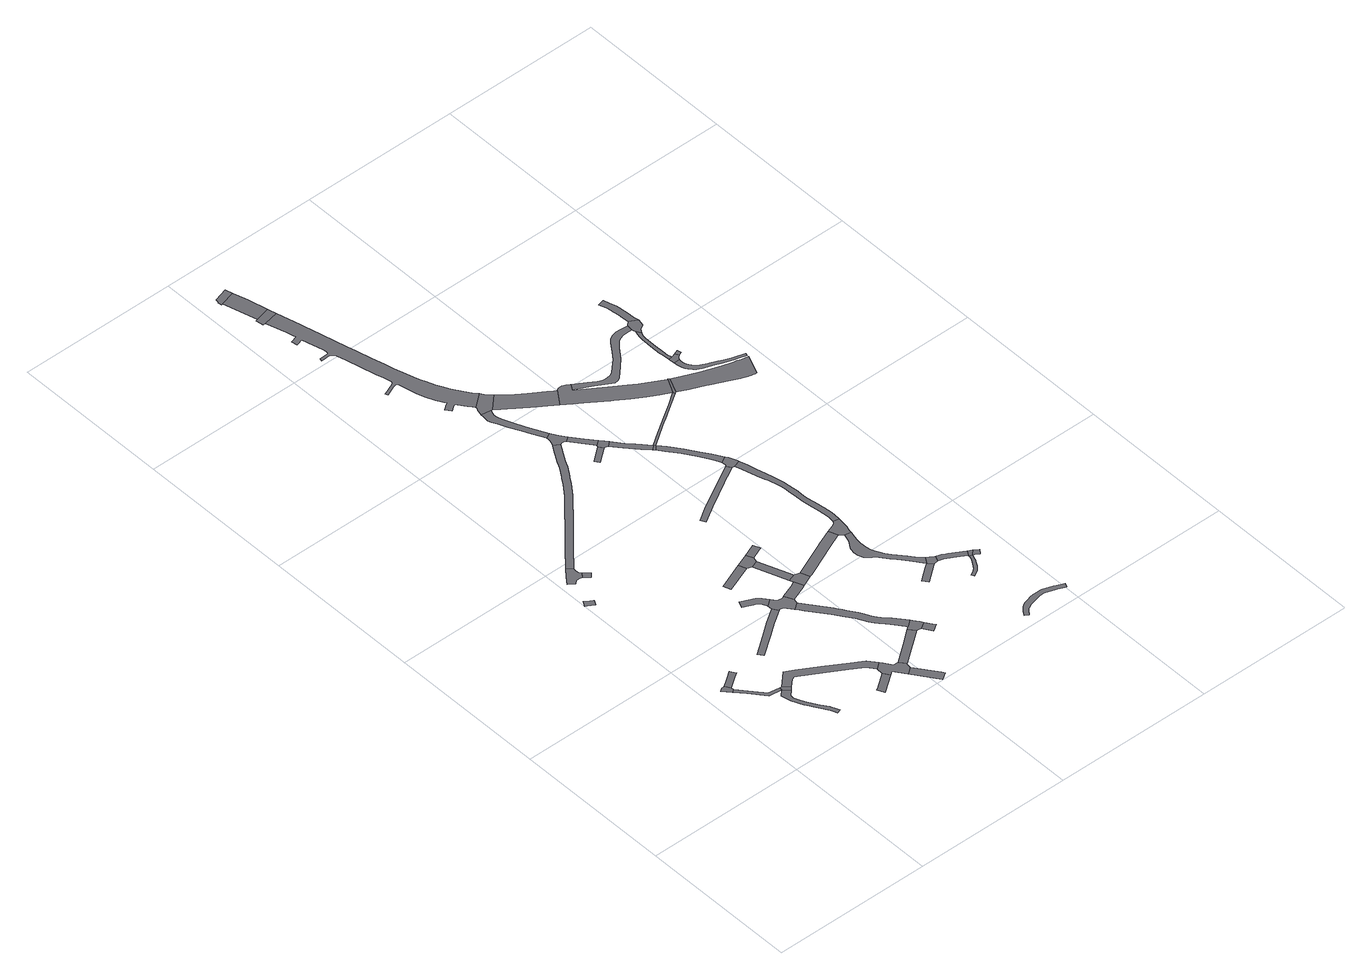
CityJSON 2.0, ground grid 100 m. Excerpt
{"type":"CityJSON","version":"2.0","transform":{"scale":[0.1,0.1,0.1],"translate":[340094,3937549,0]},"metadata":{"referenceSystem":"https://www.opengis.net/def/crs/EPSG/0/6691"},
"CityObjects":{
"road1":{"type":"Road","geometry":[{"type":"MultiSurface","lod":"1","boundaries":[[[0,1,2,3,4,5]]]}]},
"road2":{"type":"Road","geometry":[{"type":"MultiSurface","lod":"1","boundaries":[[[6,7,8,9,10,11,3,2]]]}]},
"road3":{"type":"Road","attributes":{"RoadStructureAttribute.sectionType":"1"},"geometry":[{"type":"MultiSurface","lod":"1","boundaries":[[[12,13,14,15,16,17,1,0]]]}]},
"road4":{"type":"Road","attributes":{"RoadStructureAttribute.sectionType":"1"},"geometry":[{"type":"MultiSurface","lod":"1","boundaries":[[[18,19,20,21,22,23,24,25,26,27,28,29,30,31,32,33,34,35,36,37,38,39,40,41,42,14]]]}]},
"road5":{"type":"Road","geometry":[{"type":"MultiSurface","lod":"1","boundaries":[[[42,43,44,45,15,14]]]}]},
"road6":{"type":"Road","geometry":[{"type":"MultiSurface","lod":"1","boundaries":[[[46,47,48,49,50,51,52]]]}]},
"road7":{"type":"Road","geometry":[{"type":"MultiSurface","lod":"1","boundaries":[[[53,54,55,56,57,58,59,60,61,62,63,64]]]}]},
"road8":{"type":"Road","geometry":[{"type":"MultiSurface","lod":"1","boundaries":[[[55,65,66,56]]]}]},
"road9":{"type":"Road","attributes":{"RoadStructureAttribute.sectionType":"1"},"geometry":[{"type":"MultiSurface","lod":"1","boundaries":[[[67,68,69,70,71,72,73,44,43,74,75,76,77,78,79,80]]]}]},
"road10":{"type":"Road","geometry":[{"type":"MultiSurface","lod":"1","boundaries":[[[81,82,83,84,85]]]}]},
"road11":{"type":"Road","attributes":{"RoadStructureAttribute.sectionType":"1"},"geometry":[{"type":"MultiSurface","lod":"1","boundaries":[[[86,87,88,89,90,91,92,93,94,95,96]]]}]},
"road12":{"type":"Road","geometry":[{"type":"MultiSurface","lod":"1","boundaries":[[[97,98,67,80,81,85,99,100,101,102,103,104,105]]]}]},
"road13":{"type":"Road","geometry":[{"type":"MultiSurface","lod":"1","boundaries":[[[106,107,108,109,110,111,112,113,114,115,116]]]}]},
"road14":{"type":"Road","attributes":{"RoadStructureAttribute.sectionType":"1"},"geometry":[{"type":"MultiSurface","lod":"1","boundaries":[[[101,117,118,119,102]]]}]},
"road15":{"type":"Road","geometry":[{"type":"MultiSurface","lod":"1","boundaries":[[[120,121,106,116,96,95,122,123,124,125,126,127]]]}]},
"road16":{"type":"Road","attributes":{"RoadStructureAttribute.sectionType":"1"},"geometry":[{"type":"MultiSurface","lod":"1","boundaries":[[[128,129,130,131,132,133,134,135,136,137,138,139,140,141,142,143,144,145,146,147,148,149,150,151,152,61,60]]]}]},
"road17":{"type":"Road","attributes":{"RoadStructureAttribute.sectionType":"1"},"geometry":[{"type":"MultiSurface","lod":"1","boundaries":[[[153,154,155,156]]]}]},
"road18":{"type":"Road","attributes":{"RoadStructureAttribute.sectionType":"1"},"geometry":[{"type":"MultiSurface","lod":"1","boundaries":[[[104,157,158,159,160,105]]]}]},
"road19":{"type":"Road","attributes":{"RoadStructureAttribute.sectionType":"1"},"geometry":[{"type":"MultiSurface","lod":"1","boundaries":[[[126,161,162,163,164,165,166,127]]]}]},
"road20":{"type":"Road","attributes":{"RoadStructureAttribute.sectionType":"1"},"geometry":[{"type":"MultiSurface","lod":"1","boundaries":[[[167,168,169,170,171,172,173,174,175,176,177,178,179,180,181,182,183,184,185,186,187,188,189,190,191,192,193,194,195,125,124]]]}]},
"road21":{"type":"Road","geometry":[{"type":"MultiSurface","lod":"1","boundaries":[[[155,196,197,198,199,156]]]}]},
"road22":{"type":"Road","attributes":{"RoadStructureAttribute.sectionType":"1"},"geometry":[{"type":"MultiSurface","lod":"1","boundaries":[[[197,196,200,201,202]]]}]},
"road23":{"type":"Road","geometry":[{"type":"MultiSurface","lod":"1","boundaries":[[[201,164,163,203,204,202]]]}]},
"road24":{"type":"Road","geometry":[{"type":"MultiSurface","lod":"1","boundaries":[[[205,206,207,208,182,181,158,157]]]}]},
"road25":{"type":"Road","geometry":[{"type":"MultiSurface","lod":"1","boundaries":[[[209,210,211,206,205]]]}]},
"road26":{"type":"Road","geometry":[{"type":"MultiSurface","lod":"1","boundaries":[[[212,213,199,198]]]}]},
"road27":{"type":"Road","attributes":{"RoadStructureAttribute.sectionType":"1"},"geometry":[{"type":"MultiSurface","lod":"1","boundaries":[[[214,215,216,217,204,203,218,219,220,221,222]]]}]},
"road28":{"type":"Road","attributes":{"RoadStructureAttribute.sectionType":"1"},"geometry":[{"type":"MultiSurface","lod":"1","boundaries":[[[223,224,225,226,227,228,229,230,231,232,233,234,235,236,237,238,239,240]]]}]},
"road29":{"type":"Road","geometry":[{"type":"MultiSurface","lod":"1","boundaries":[[[241,242,243,244,245,246]]]}]},
"road30":{"type":"Road","geometry":[{"type":"MultiSurface","lod":"1","boundaries":[[[139,247,248,249,250,251,252,253,240,239,254,255,256,140]]]}]},
"road31":{"type":"Road","attributes":{"function":"2","RoadStructureAttribute.sectionType":"1"},"geometry":[{"type":"MultiSurface","lod":"1","boundaries":[[[241,257,258,259,260,242]]]}]},
"road32":{"type":"Road","attributes":{"function":"2","RoadStructureAttribute.sectionType":"1"},"geometry":[{"type":"MultiSurface","lod":"1","boundaries":[[[245,261,262,263,264,265,266,267,268,269,270,271,272,273,274,275,276,277,278,279,280,281,282,283,284,285,286,287,288,289,290,291,292,293,294,295,296,297,298,299,300,301,302,303,304,305,306,307,308,309,310,311,312,313,314,315,316,317,318,319,320,321,322,323,324,325,326,327,328,329,330,331,332,333,334,335,336,246]]]}]},
"road33":{"type":"Road","geometry":[{"type":"MultiSurface","lod":"1","boundaries":[[[259,337,338,339,340,341,260]]]}]},
"road34":{"type":"Road","geometry":[{"type":"MultiSurface","lod":"1","boundaries":[[[342,343,344,345,346]]]}]},
"road35":{"type":"Road","geometry":[{"type":"MultiSurface","lod":"1","boundaries":[[[230,347,348,349,316,315,350,351,352,231]]]}]},
"road36":{"type":"Road","attributes":{"RoadStructureAttribute.sectionType":"1"},"geometry":[{"type":"MultiSurface","lod":"1","boundaries":[[[353,354,355,356,251,250,357,358]]]}]},
"road37":{"type":"Road","attributes":{"RoadStructureAttribute.sectionType":"1"},"geometry":[{"type":"MultiSurface","lod":"1","boundaries":[[[359,360,361,362,363,364,365,366,367,368,369]]]}]},
"road38":{"type":"Road","geometry":[{"type":"MultiSurface","lod":"1","boundaries":[[[370,371,372,353,358,373,346,345,374,375,376]]]}]},
"road39":{"type":"Road","attributes":{"RoadStructureAttribute.sectionType":"1"},"geometry":[{"type":"MultiSurface","lod":"1","boundaries":[[[377,378,379,380,381,382]]]}]},
"road40":{"type":"Road","attributes":{"RoadStructureAttribute.sectionType":"1"},"geometry":[{"type":"MultiSurface","lod":"1","boundaries":[[[383,384,385,370,376,386,387,388,389]]]}]},
"road41":{"type":"Road","geometry":[{"type":"MultiSurface","lod":"1","boundaries":[[[347,390,391,392,393,394,395,396,397,398,399,400,401,402,348]]]}]},
"road42":{"type":"Road","attributes":{"RoadStructureAttribute.sectionType":"1"},"geometry":[{"type":"MultiSurface","lod":"1","boundaries":[[[403,404,405,406,407,408,409,410,411,412,413,414,415,416,417,418,419,377,420,421,422,423,424,425,426,427,428,429,430,431,432,433,434]]]}]},
"road43":{"type":"Road","geometry":[{"type":"MultiSurface","lod":"1","boundaries":[[[435,436,437,438,439,440,441,442,214,222,403,434]]]}]},
"road44":{"type":"Road","geometry":[{"type":"MultiSurface","lod":"1","boundaries":[[[388,443,444,389]]]}]},
"road45":{"type":"Road","geometry":[{"type":"MultiSurface","lod":"1","boundaries":[[[445,420,377,382,446,447]]]}]},
"road46":{"type":"Road","attributes":{"RoadStructureAttribute.sectionType":"1"},"geometry":[{"type":"MultiSurface","lod":"1","boundaries":[[[443,448,449,450,451,452,453,454,455,456,457,458,459,460,461,462,444]]]}]},
"road47":{"type":"Road","attributes":{"RoadStructureAttribute.sectionType":"1"},"geometry":[{"type":"MultiSurface","lod":"1","boundaries":[[[438,463,464,465,466,467,468,469,470,471,472,473,474,475,476,477,478,479,480,481,482,483,484,485,486,487,488,489,490,491,492,493,494,495,439]]]}]},
"road48":{"type":"Road","attributes":{"RoadStructureAttribute.sectionType":"1"},"geometry":[{"type":"MultiSurface","lod":"1","boundaries":[[[496,497,498,499,500,501,502,503,504,505,506,507,508,509,510,511,512,513,514,515,516,517,518,519,520,521,522,523,524,525,526,527,528]]]}]},
"road49":{"type":"Road","attributes":{"RoadStructureAttribute.sectionType":"1"},"geometry":[{"type":"MultiSurface","lod":"1","boundaries":[[[529,530,531,532,533,534,535,536,537,538,539,540,541,542,543,544,545,546]]]}]},
"road50":{"type":"Road","attributes":{"RoadStructureAttribute.sectionType":"1"},"geometry":[{"type":"MultiSurface","lod":"1","boundaries":[[[446,547,548,549,550,551,552,553,554,555,556,557,447]]]}]},
"road51":{"type":"Road","geometry":[{"type":"MultiSurface","lod":"1","boundaries":[[[479,558,559,455,454,560,561,369,368,562,480]]]}]},
"road52":{"type":"Road","geometry":[{"type":"MultiSurface","lod":"1","boundaries":[[[563,552,551,564,546,545,565]]]}]},
"road53":{"type":"Road","attributes":{"RoadStructureAttribute.sectionType":"1"},"geometry":[{"type":"MultiSurface","lod":"1","boundaries":[[[566,567,568,569,563,565]]]}]},
"road54":{"type":"Road","attributes":{"RoadStructureAttribute.sectionType":"1"},"geometry":[{"type":"MultiSurface","lod":"1","boundaries":[[[570,571,572,573,574,575,576,577,578,579,389,444]]]}]},
"road55":{"type":"Road","attributes":{"function":"2","RoadStructureAttribute.sectionType":"1"},"geometry":[{"type":"MultiSurface","lod":"1","boundaries":[[[580,581,582,395,394,583,584,585,586,587,588,589,575,590,591,592,593,594,595,596,597,598,599,600,601,602]]]}]},
"road56":{"type":"Road","attributes":{"RoadStructureAttribute.sectionType":"1"},"geometry":[{"type":"MultiSurface","lod":"1","boundaries":[[[601,603,604,605,606,607,608,609,610,611,612,613,614,615,616,617,618,619,620,621,622,623,624,625,626,627,628,629,630,631,632,633,634,635,636,637,602]]]}]},
"road57":{"type":"Road","geometry":[{"type":"MultiSurface","lod":"1","boundaries":[[[638,590,575,574,639,640]]]}]},
"road58":{"type":"Road","attributes":{"function":"2","RoadStructureAttribute.sectionType":"1"},"geometry":[{"type":"MultiSurface","lod":"1","boundaries":[[[641,642,643,644,645,646,647,648,640,639,649,650,651,652,653,654,655,656,657,658,659,660,661]]]}]},
"road59":{"type":"Road","geometry":[{"type":"MultiSurface","lod":"1","boundaries":[[[662,663,664,665,666,667,668,669,670]]]}]},
"road60":{"type":"Road","attributes":{"RoadStructureAttribute.sectionType":"1"},"geometry":[{"type":"MultiSurface","lod":"1","boundaries":[[[671,672,673,674,675,676,677,662,670,678,679,680,681,682,683,684,685]]]}]},
"road61":{"type":"Road","geometry":[{"type":"MultiSurface","lod":"1","boundaries":[[[686,687,668,667]]]}]},
"road62":{"type":"Road","attributes":{"RoadStructureAttribute.sectionType":"1"},"geometry":[{"type":"MultiSurface","lod":"1","boundaries":[[[688,689,690,691,692,693,694,695,696,697,698,699,700,701,702,703,665,664,704,705,706,707,708,709,710,711,712,713,714,715,716,717,718]]]}]},
"road63":{"type":"Road","geometry":[{"type":"MultiSurface","lod":"1","boundaries":[[[719,720,619,618,685,684,721,722]]]}]},
"road64":{"type":"Road","attributes":{"RoadStructureAttribute.sectionType":"1"},"geometry":[{"type":"MultiSurface","lod":"1","boundaries":[[[719,723,724,725,726,727,728,729,730,731,732,733,734,735,736,737,720]]]}]}
},
"vertices":[
[146,672,0],[163,687,0],[164,701,0],[145,736,0],[124,734,0],[105,718,0],
[213,736,0],[259,768,0],[263,770,0],[253,784,0],[239,803,0],[190,768,0],
[198,612,0],[273,522,0],[352,512,0],[355,532,0],[284,541,0],[213,625,0],
[319,478,0],[333,415,0],[348,381,0],[353,372,0],[366,346,0],[381,322,0],[393,301,0],[407,279,0],[435,234,0],[437,230,0],[448,206,0],[457,182,0],[480,190,0],[472,215,0],[459,242,0],[457,246,0],[428,292,0],[415,314,0],[388,358,0],[375,384,0],[371,392,0],[356,425,0],[360,449,0],[382,471,0],[388,476,0],
[405,494,0],[370,530,0],[357,531,0],
[2,1687,0],[15,1683,0],[54,1657,0],[73,1689,0],[69,1692,0],[37,1711,0],[22,1720,0],
[100,1863,0],[122,1868,0],[142,1865,0],[162,1890,0],[157,1894,0],[151,1906,0],[149,1924,0],[152,1943,0],[119,1971,0],[80,1921,0],[47,1875,0],[83,1851,0],
[177,1832,0],[201,1858,0],
[879,329,0],[836,381,0],[748,436,0],[726,450,0],[629,508,0],[508,578,0],[451,611,0],[449,537,0],[470,542,0],[483,535,0],[603,465,0],[722,394,0],[803,343,0],[840,297,0],
[834,252,0],[740,184,0],[729,176,0],[750,133,0],[861,215,0],
[720,1008,0],[640,953,0],[640,952,0],[553,889,0],[439,804,0],[462,772,0],[587,864,0],[664,920,0],[680,932,0],[752,980,0],[729,1014,0],
[925,261,0],[892,312,0],[883,232,0],[924,174,0],[935,159,0],[976,188,0],[980,219,0],[984,222,0],[956,260,0],
[769,1075,0],[744,1111,0],[721,1131,0],[686,1147,0],[638,1169,0],[619,1128,0],[667,1106,0],[680,1100,0],[696,1093,0],[710,1081,0],[730,1046,0],
[1045,5,0],[1087,35,0],[1076,52,0],
[825,1036,0],[795,1043,0],[758,985,0],[782,979,0],[819,931,0],[859,961,0],[866,989,0],[842,1044,0],
[257,2063,0],[316,2132,0],[415,2242,0],[492,2330,0],[526,2369,0],[579,2443,0],[605,2481,0],[610,2489,0],[651,2552,0],[674,2595,0],[737,2701,0],[740,2707,0],[703,2729,0],[684,2697,0],[637,2617,0],[614,2574,0],[576,2515,0],[569,2505,0],[544,2467,0],[492,2396,0],[460,2358,0],[383,2272,0],[358,2243,0],[284,2160,0],[224,2091,0],
[653,1315,0],[670,1270,0],[840,1336,0],[819,1381,0],
[1190,378,0],[1160,417,0],[1138,400,0],[1064,343,0],
[944,1019,0],[965,1028,0],[978,1034,0],[954,1090,0],[921,1074,0],[844,1045,0],
[826,921,0],[834,910,0],[851,887,0],[901,820,0],[938,770,0],[980,707,0],[1011,663,0],[1026,636,0],[1047,597,0],[1064,569,0],[1080,550,0],[1101,525,0],[1119,505,0],[1171,439,0],[1177,431,0],[1218,463,0],[1157,538,0],[1138,558,0],[1118,581,0],[1105,598,0],[1085,622,0],[1069,660,0],[1053,689,0],[1017,742,0],[1004,762,0],[998,771,0],[979,799,0],[874,941,0],[862,956,0],
[867,1324,0],[912,1341,0],[920,1371,0],[901,1415,0],
[893,1255,0],[946,1116,0],[991,1133,0],
[1049,1064,0],[1025,1120,0],
[1220,373,0],[1262,400,0],[1250,418,0],[1226,452,0],
[1257,316,0],[1299,343,0],[1296,348,0],
[998,1404,0],[980,1448,0],
[1350,1260,0],[1256,1221,0],[1237,1213,0],[1062,1135,0],[1063,1070,0],[1086,1080,0],[1197,1129,0],[1261,1158,0],[1373,1205,0],
[713,2884,0],[689,2937,0],[658,3005,0],[635,3063,0],[627,3089,0],[625,3107,0],[630,3129,0],[641,3146,0],[578,3155,0],[575,3135,0],[573,3099,0],[580,3076,0],[595,3045,0],[621,2989,0],[655,2922,0],[679,2868,0],[717,2791,0],[750,2809,0],
[275,4517,0],[183,4495,0],[169,4489,0],[175,4442,0],[194,4444,0],[288,4465,0],
[751,2711,0],[764,2710,0],[775,2704,0],[777,2702,0],[806,2725,0],[785,2752,0],[768,2777,0],[718,2777,0],[717,2763,0],[713,2749,0],
[245,4639,0],[239,4659,0],[220,4732,0],[126,4707,0],
[231,4316,0],[241,4271,0],[245,4258,0],[207,4244,0],[202,4242,0],[209,4207,0],[215,4209,0],[253,4222,0],[264,4181,0],[288,4085,0],[290,4069,0],[288,4054,0],[283,4048,0],[282,4048,0],[242,4046,0],[226,4045,0],[225,4029,0],[243,4029,0],[283,4031,0],[291,4026,0],[301,4017,0],[308,4005,0],[324,3942,0],[346,3852,0],[369,3762,0],[383,3709,0],[393,3673,0],[392,3660,0],[388,3653,0],[384,3648,0],[365,3638,0],[362,3637,0],[325,3621,0],[305,3613,0],[312,3600,0],[372,3625,0],[390,3629,0],[400,3629,0],[405,3625,0],[415,3586,0],[432,3503,0],[449,3448,0],[472,3400,0],[495,3359,0],[503,3344,0],[491,3337,0],[490,3336,0],[459,3313,0],[483,3281,0],[516,3305,0],[527,3306,0],[535,3294,0],[566,3251,0],[584,3232,0],[594,3219,0],[678,3285,0],[654,3316,0],[626,3354,0],[589,3414,0],[569,3451,0],[559,3470,0],[549,3491,0],[529,3542,0],[516,3579,0],[504,3614,0],[485,3677,0],[468,3733,0],[463,3752,0],[455,3784,0],[432,3873,0],[411,3963,0],[395,4027,0],[376,4106,0],[342,4249,0],[332,4289,0],[325,4315,0],
[208,4778,0],[118,4752,0],[118,4733,0],[112,4726,0],[117,4705,0],
[785,2489,0],[803,2461,0],[883,2524,0],[892,2531,0],[874,2561,0],
[646,3146,0],[730,3228,0],[693,3266,0],[594,3206,0],[587,3193,0],[580,3166,0],
[908,2597,0],[859,2656,0],[820,2708,0],[807,2725,0],[868,2585,0],[876,2571,0],
[1216,1961,0],[1001,1840,0],[979,1826,0],[900,1775,0],[919,1746,0],[1019,1810,0],[1035,1818,0],[1188,1905,0],[1233,1931,0],[1299,1967,0],[1279,1997,0],
[946,2550,0],[928,2572,0],[920,2582,0],[876,2566,0],[898,2532,0],[907,2532,0],[918,2527,0],
[1576,730,0],[1548,709,0],[1465,646,0],[1490,614,0],[1593,693,0],[1601,699,0],
[1059,2418,0],[1035,2445,0],[996,2489,0],[968,2465,0],[1032,2392,0],[1074,2349,0],[1101,2375,0],
[683,3119,0],[709,3098,0],[747,3070,0],[811,3026,0],[940,2937,0],[1002,3027,0],[988,3037,0],[958,3056,0],[870,3114,0],[815,3153,0],[779,3182,0],[758,3199,0],[733,3224,0],
[1398,1181,0],[1387,1147,0],[1377,1124,0],[1364,1105,0],[1350,1080,0],[1342,1046,0],[1346,1016,0],[1358,988,0],[1375,968,0],[1391,955,0],[1407,946,0],[1430,917,0],[1455,885,0],[1466,872,0],[1508,820,0],[1533,787,0],[1552,759,0],[1601,768,0],[1580,787,0],[1562,808,0],[1536,841,0],[1482,907,0],[1459,938,0],[1444,963,0],[1434,985,0],[1425,1010,0],[1420,1032,0],[1418,1054,0],[1418,1080,0],[1421,1108,0],[1427,1137,0],[1435,1173,0],
[1439,1193,0],[1448,1224,0],[1454,1257,0],[1458,1294,0],[1422,1299,0],[1412,1287,0],[1402,1280,0],[1390,1275,0],
[1086,2337,0],[1110,2365,0],
[1621,755,0],[1632,704,0],[1646,741,0],
[1119,2297,0],[1172,2225,0],[1196,2191,0],[1220,2155,0],[1252,2098,0],[1267,2068,0],[1283,2034,0],[1324,2056,0],[1286,2121,0],[1278,2133,0],[1250,2175,0],[1235,2198,0],[1226,2212,0],[1202,2246,0],[1148,2320,0],
[1459,1297,0],[1462,1332,0],[1461,1358,0],[1455,1414,0],[1452,1437,0],[1446,1480,0],[1438,1530,0],[1438,1573,0],[1437,1601,0],[1436,1618,0],[1432,1665,0],[1426,1705,0],[1415,1761,0],[1400,1821,0],[1388,1871,0],[1373,1935,0],[1359,1979,0],[1316,1965,0],[1329,1923,0],[1344,1860,0],[1357,1811,0],[1367,1782,0],[1376,1764,0],[1392,1699,0],[1398,1661,0],[1401,1616,0],[1402,1592,0],[1403,1572,0],[1403,1528,0],[1411,1474,0],[1420,1410,0],[1426,1355,0],[1426,1332,0],
[2021,127,0],[2000,136,0],[1966,150,0],[1963,151,0],[1961,152,0],[1898,175,0],[1884,176,0],[1868,175,0],[1837,174,0],[1813,170,0],[1792,165,0],[1761,155,0],[1746,147,0],[1733,139,0],[1725,130,0],[1714,114,0],[1694,84,0],[1715,71,0],[1737,97,0],[1748,109,0],[1754,112,0],[1763,117,0],[1775,123,0],[1801,131,0],[1820,135,0],[1837,140,0],[1855,143,0],[1889,146,0],[1955,123,0],[1961,120,0],[1963,119,0],[1988,109,0],[2009,100,0],
[1776,605,0],[1770,590,0],[1758,567,0],[1747,549,0],[1736,535,0],[1723,523,0],[1712,516,0],[1694,507,0],[1703,489,0],[1722,498,0],[1736,508,0],[1751,522,0],[1763,538,0],[1776,558,0],[1788,582,0],[1794,598,0],[1802,617,0],[1782,622,0],
[1665,694,0],[1697,679,0],[1729,661,0],[1764,640,0],[1781,630,0],[1800,659,0],[1782,671,0],[1746,691,0],[1711,711,0],[1702,716,0],[1680,727,0],
[1355,1990,0],[1334,2039,0],[1288,2010,0],[1286,2002,0],[1308,1968,0],
[1826,643,0],[1782,624,0],[1803,621,0],
[1813,613,0],[1818,609,0],[1835,595,0],[1858,622,0],
[1187,2417,0],[1267,2471,0],[1277,2477,0],[1378,2544,0],[1456,2596,0],[1448,2609,0],[1369,2553,0],[1267,2486,0],[1260,2481,0],[1181,2428,0],
[1067,3028,0],[1043,3037,0],[1021,3036,0],[998,2896,0],[1044,2863,0],[1162,2780,0],[1176,2771,0],[1250,2720,0],[1325,2675,0],[1384,2641,0],[1497,2704,0],[1435,2736,0],[1374,2771,0],[1360,2779,0],[1310,2810,0],[1309,2811,0],[1223,2869,0],[1104,2951,0],[1103,2951,0],[1060,2977,0],[1062,2979,0],[1065,2979,0],[1088,3015,0],
[1172,2923,0],[1271,2867,0],[1296,2872,0],[1311,2879,0],[1314,2882,0],[1340,2909,0],[1414,2984,0],[1453,3034,0],[1465,3051,0],[1480,3071,0],[1497,3087,0],[1509,3098,0],[1521,3105,0],[1542,3111,0],[1561,3113,0],[1609,3114,0],[1613,3153,0],[1561,3158,0],[1535,3157,0],[1503,3149,0],[1480,3136,0],[1465,3122,0],[1457,3112,0],[1456,3110,0],[1447,3098,0],[1419,3057,0],[1384,3011,0],[1340,2968,0],[1310,2939,0],[1290,2929,0],[1270,2924,0],[1248,2924,0],[1232,2928,0],[1211,2938,0],[1165,2966,0],
[1499,2703,0],[1463,2601,0],[1508,2699,0],
[1893,2558,0],[1868,2565,0],[1843,2571,0],[1841,2572,0],[1781,2590,0],[1664,2633,0],[1576,2668,0],[1575,2668,0],[1532,2569,0],[1618,2532,0],[1633,2525,0],[1741,2475,0],[1792,2451,0],[1799,2448,0],[1832,2436,0],[1843,2433,0],[1848,2432,0],[1860,2429,0],[1871,2427,0],[1882,2425,0],[1934,2549,0],
[1605,2813,0],[1606,2798,0],[1608,2775,0],[1645,2777,0],[1652,2790,0],[1667,2801,0],[1657,2825,0],[1634,2815,0],[1629,2815,0],
[1610,3068,0],[1604,3044,0],[1602,3022,0],[1599,2953,0],[1600,2881,0],[1601,2865,0],[1602,2845,0],[1622,2846,0],[1621,2865,0],[1620,2882,0],[1619,2953,0],[1622,3020,0],[1624,3040,0],[1632,3061,0],[1618,3091,0],
[1689,2811,0],[1682,2836,0],
[1939,2577,0],[1876,2596,0],[1860,2602,0],[1839,2610,0],[1819,2618,0],[1791,2629,0],[1747,2648,0],[1738,2652,0],[1700,2670,0],[1686,2679,0],[1674,2690,0],[1663,2703,0],[1655,2716,0],[1646,2735,0],[1644,2749,0],[1644,2764,0],[1609,2751,0],[1611,2738,0],[1616,2722,0],[1623,2705,0],[1633,2690,0],[1649,2671,0],[1664,2658,0],[1691,2645,0],[1720,2634,0],[1756,2620,0],[1791,2607,0],[1840,2589,0],[1858,2582,0],[1890,2573,0],[1933,2559,0],
[1686,3146,0],[1639,3176,0],[1647,3085,0],[1677,3103,0],
[1682,3180,0],[1679,3220,0],[1676,3251,0],[1673,3282,0],[1669,3307,0],[1662,3331,0],[1656,3357,0],[1647,3386,0],[1607,3376,0],[1614,3353,0],[1621,3328,0],[1626,3303,0],[1630,3278,0],[1633,3247,0],[1636,3216,0]
]}
